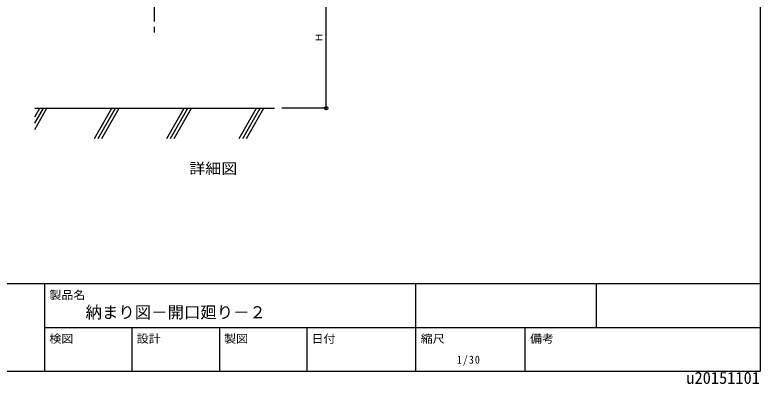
# Model space of a CAD drawing. Units: millimetres, scale not verified. Extents: x -688 to 687, y -487 to 475.
# Drawn here: x 5 to 687, y -487 to -149 of the extents above; entities that cross this region are included whole.
import ezdxf
from ezdxf.enums import TextEntityAlignment as Align

# ---------------------------------------------------------------- set-up
doc = ezdxf.new("R2010")
doc.units = ezdxf.units.MM
doc.header["$LTSCALE"] = 5
doc.header["$PDMODE"] = 32
doc.header["$PDSIZE"] = 3
doc.linetypes.add('CHAIN1', pattern=[8, 5, -1, 1, -1])
for name, color, linetype in [('5-0_中心線', 4, 'CHAIN1'), ('5-6_文字', 4, 'Continuous'), ('F-3_太線２', 7, 'Continuous'), ('F-5_固定文字', 7, 'Continuous'), ('F-6_文字', 4, 'Continuous')]:
    doc.layers.add(name, color=color, linetype=linetype)
doc.styles.add('ＭＳ ゴシック', font='')
doc.styles.get('ＭＳ ゴシック').set_extended_font_data('MS Gothic')

msp = doc.modelspace()

# ---------------------------------------------------------------- linework, layer by layer
at = {"layer": '5-0_中心線'}
msp.add_line((132.669, 429.989), (132.669, -169.473), dxfattribs=at)
at = {"layer": '5-6_文字'}
for p, q in [((290.122, -234.441), (290.122, -124.441)), ((23.319, -242.319), (27.868, -234.441)), ((23.319, -248.093), (31.201, -234.441)), ((23.319, -253.866), (34.535, -234.441)), ((78.159, -261.94), (94.036, -234.441)), ((81.492, -261.94), (97.369, -234.441)), ((84.825, -261.94), (100.702, -234.441)), ((144.326, -261.94), (160.203, -234.441)), ((147.66, -261.94), (163.537, -234.441)), ((150.993, -261.94), (166.87, -234.441)), ((210.494, -261.94), (226.371, -234.441)), ((213.827, -261.94), (229.704, -234.441)), ((217.161, -261.94), (233.038, -234.441)), ((290.122, -234.441), (249.392, -234.441))]:
    msp.add_line(p, q, dxfattribs=at)
at = {"layer": '5-6_文字', "color": 2}
msp.add_line((23.319, -234.441), (242.865, -234.441), dxfattribs=at)
at = {"layer": '5-6_文字', "color": 3}
msp.add_point((290.122, -234.441), dxfattribs=at)
at = {"layer": 'F-3_太線２', "color": 3}
for p, q in [((687.333, 475.25), (687.333, -474.75)), ((-687.667, -394.75), (687.333, -394.75)), ((32.333, -394.75), (32.333, -474.75)), ((-687.667, -474.75), (687.333, -474.75))]:
    msp.add_line(p, q, dxfattribs=at)
at = {"layer": 'F-3_太線２'}
for p, q in [((372.333, -474.75), (372.333, -394.75)), ((537.333, -394.75), (537.333, -434.75)), ((32.333, -434.75), (687.333, -434.75)), ((112.333, -434.75), (112.333, -474.75)), ((192.333, -434.75), (192.333, -474.75)), ((272.333, -434.75), (272.333, -474.75)), ((472.333, -474.75), (472.333, -434.75))]:
    msp.add_line(p, q, dxfattribs=at)

# ---------------------------------------------------------------- texts
at = {"layer": '5-6_文字', "style": 'ＭＳ ゴシック'}
msp.add_text('Ｈ', height=6.109, rotation=90, dxfattribs=at).set_placement((288.455, -174.024), align=Align.BOTTOM_LEFT)
at = {"layer": '5-6_文字', "color": 3, "style": 'ＭＳ ゴシック', "width": 1.1}
msp.add_text('詳細図', height=9.775, dxfattribs=at).set_placement((164.744, -297.294), align=Align.BOTTOM_LEFT)
at = {"layer": '5-6_文字', "color": 7, "style": 'ＭＳ ゴシック'}
msp.add_text('u20151101', height=11, dxfattribs=at).set_placement((619.833, -489.75), align=Align.BOTTOM_LEFT)
at = {"layer": 'F-5_固定文字', "color": 4, "style": 'ＭＳ ゴシック', "width": 1.1}
for s, p in [('製品名', (36.648, -411.087)), ('検図', (36.648, -451.087)), ('設計', (116.648, -451.087)), ('製図', (196.648, -451.087)), ('日付', (276.648, -451.087)), ('縮尺', (376.648, -451.087)), ('備考', (476.648, -451.087))]:
    msp.add_text(s, height=7.331, dxfattribs=at).set_placement(p, align=Align.BOTTOM_LEFT)
at = {"layer": 'F-6_文字', "style": 'ＭＳ ゴシック'}
msp.add_text('納まり図－開口廻り－２', height=11, dxfattribs=at).set_placement((69.833, -429.75), align=Align.BOTTOM_LEFT)
at = {"layer": 'F-6_文字', "insert": (409.833, -469.75), "char_height": 7.331, "attachment_point": 7, "style": 'ＭＳ ゴシック'}
msp.add_mtext('\\T1.22;\\W0.9;1/30', dxfattribs=at)

doc.saveas('drawing.dxf')
